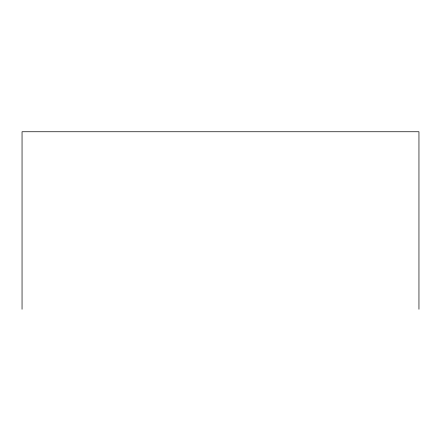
<?xml version="1.0" encoding="UTF-8"?>
<svg xmlns="http://www.w3.org/2000/svg" width="441" height="441" viewBox="0 0 441 441"><rect width="100%" height="100%" fill="white"/><g stroke="black" fill="none" stroke-linecap="round" stroke-linejoin="round"><path stroke-width="0.66" d="M418.95 309.251L418.95 131.749L22.05 131.749L22.05 309.251"/></g></svg>
